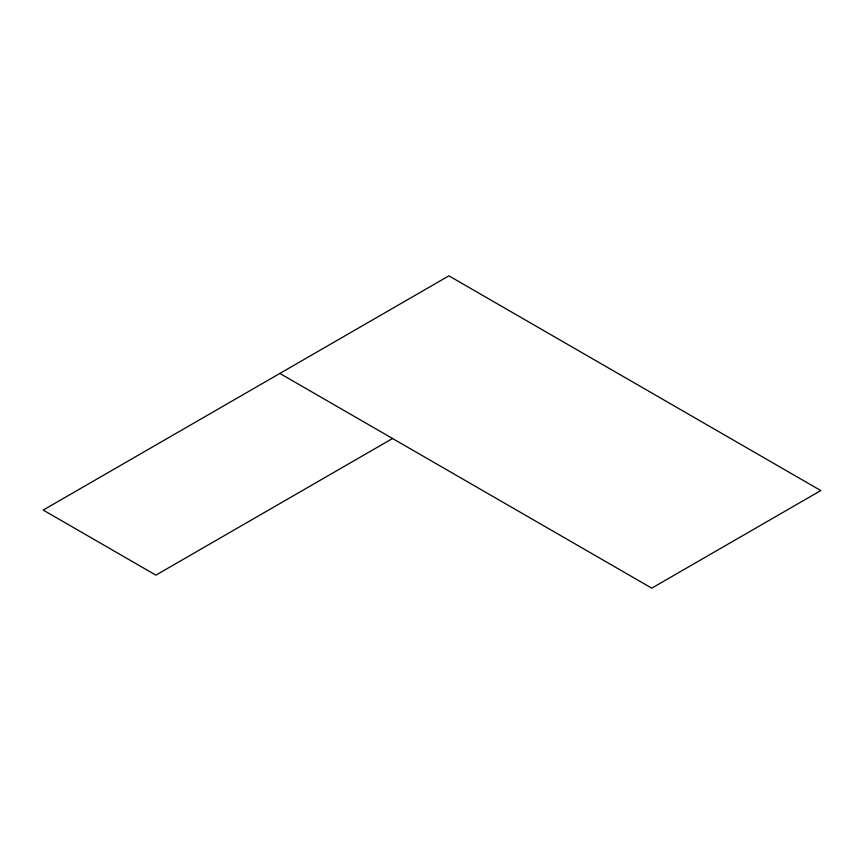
<?xml version="1.0" encoding="UTF-8"?>
<svg xmlns="http://www.w3.org/2000/svg" width="864" height="864" viewBox="0 0 864 864"><rect width="100%" height="100%" fill="white"/><g stroke="black" fill="none" stroke-linecap="round" stroke-linejoin="round"><path stroke-width="1.3" d="M392.558 438.502L155.898 575.143L43.2 510.073L448.902 275.843L820.8 490.558L651.758 588.157L279.86 373.442"/></g></svg>
